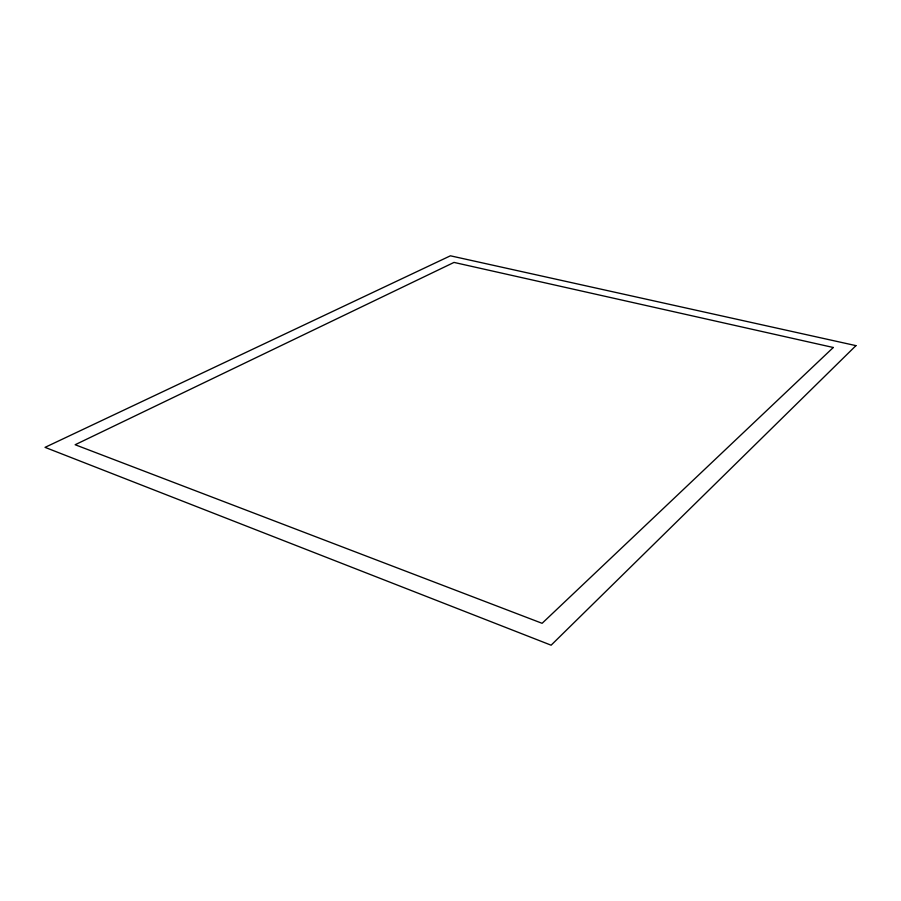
<?xml version="1.0" encoding="UTF-8"?>
<svg xmlns="http://www.w3.org/2000/svg" width="901" height="901" viewBox="0 0 901 901"><rect width="100%" height="100%" fill="white"/><g stroke="black" fill="none" stroke-linecap="round" stroke-linejoin="round"><path stroke-width="1.35" d="M855.95 345.635L551.119 645.195L45.05 447.358L450.41 255.805L855.95 345.635M833.29 347.493L542.109 623.312L75.155 444.734L454.003 262.416L833.29 347.493"/></g></svg>
